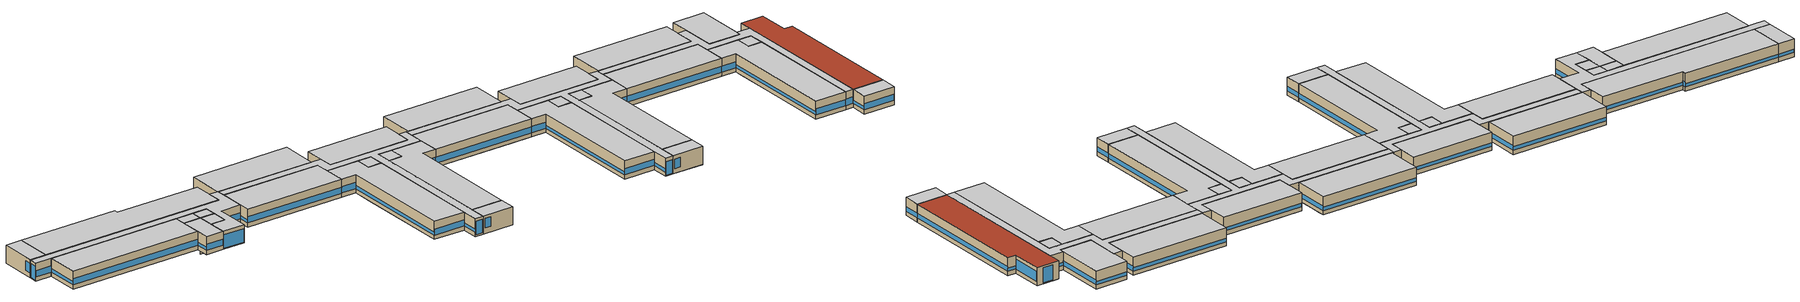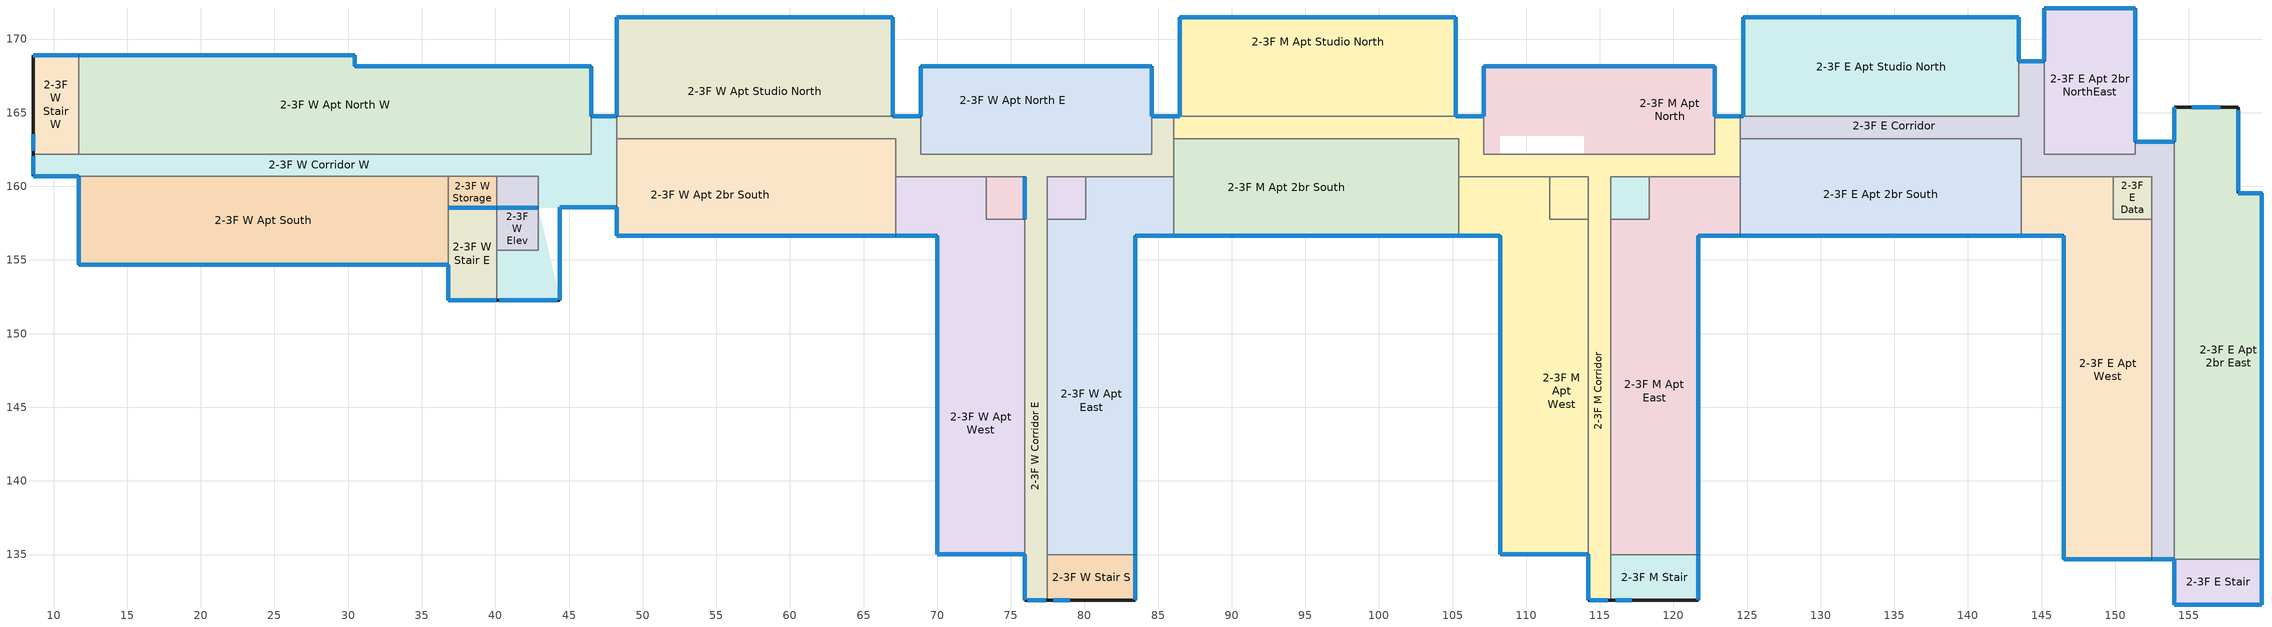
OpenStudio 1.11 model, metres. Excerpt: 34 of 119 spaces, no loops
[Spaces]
2-3F E Stair
 floor to 1F E Stair: 159.96,134.69 159.96,131.6 154,131.6 154,134.69 z3.25
 wall outside: 154,134.69 154,131.6 159.96,131.6 159.96,134.69 z3.25:6.5
 wall to 2-3F E Apt 2br East: 159.96,134.69 154,134.69 z3.25:6.5
 window: 159.96,131.62 159.96,134.66 z4.01:4.85; 154,134.66 154,131.62 z4.01:4.59; 154.02,131.6 159.94,131.6 z4.01:5.11
 ceiling to 4F E Stair: 159.96,131.6 159.96,134.69 154,134.69 154,131.6 z6.5
2-3F M Corridor
 floor to 1F M Elec: 116.71,162.18 116.71,160.66 115.73,160.66 115.73,159.37 114.21,159.37 114.21,160.66 113.94,160.66 113.94,162.18 z3.25
 floor to 1F M Corridor N: 86.06,164.75 94.72,164.75 94.72,164.04 86.06,164.04 z3.25
 floor to 1F E Corridor: 124.53,162.24 124.53,160.66 121.69,160.66 121.69,162.18 122.81,162.18 122.81,162.24 z3.25
 floor to 1F M Classrooms East: 115.73,155.14 115.73,137.05 114.21,137.05 114.21,155.14 z3.25
 floor to 1F M Admin South: 94.72,164.75 101.38,164.75 101.38,163.22 86.06,163.22 86.06,164.04 94.72,164.04 z3.25
 floor to 1F E Classroom Sm North: 122.81,164.75 124.53,164.75 124.53,162.24 122.81,162.24 z3.25
 floor to 1F M Corridor S: 116.71,162.18 121.69,162.18 121.69,160.66 116.71,160.66 z3.25; 115.73,159.37 115.73,155.14 114.21,155.14 114.21,159.37 z3.25; 108.19,162.18 113.94,162.18 113.94,160.66 108.19,160.66 z3.25
 floor to 1F M Stair: 115.73,134.98 115.73,131.89 114.21,131.89 114.21,134.98 z3.25
 floor to 1F M Restroom: 107.13,164.75 107.13,162.18 108.19,162.18 108.19,160.66 105.41,160.66 105.41,163.22 101.38,163.22 101.38,164.75 z3.25
 floor to 1F M Storage: 115.73,137.05 115.73,134.98 114.21,134.98 114.21,137.05 z3.25
 wall outside: 124.53,164.75 122.81,164.75 / 114.21,135.01 114.21,131.89 115.73,131.89 / 86.48,164.75 86.06,164.75 / 107.13,164.75 105.21,164.75 z3.25:6.5
 wall to 2-3F E Corridor: 124.53,163.22 124.53,164.75 z3.25:6.5
 wall to 2-3F E Apt 2br South: 124.53,160.66 124.53,163.22 z3.25:6.5
 wall to 2-3F M Apt East: 118.36,160.66 124.53,160.66 / 115.73,134.98 115.73,157.76 z3.25:6.5
 wall to 2-3F M Storage: 115.73,157.76 115.73,160.66 118.36,160.66 z3.25:6.5
 wall to 2-3F M Stair: 115.73,131.89 115.73,134.98 z3.25:6.5
 wall to 2-3F M Apt West: 114.21,157.76 114.21,135.01 / 105.41,160.66 111.58,160.66 z3.25:6.5
 wall to 2-3F M Data: 111.58,160.66 114.21,160.66 114.21,157.76 z3.25:6.5
 wall to 2-3F M Apt 2br South: 86.06,163.22 105.41,163.22 105.41,160.66 z3.25:6.5
 wall to 2-3F W Corridor E: 86.06,164.75 86.06,163.22 z3.25:6.5
 wall to 2-3F M Apt Studio North: 105.21,164.75 86.48,164.75 z3.25:6.5
 wall to 2-3F M Apt North: 122.81,164.75 122.81,162.18 107.13,162.18 107.13,164.75 z3.25:6.5
 window: 107.11,164.75 105.23,164.75 / 124.51,164.75 122.84,164.75 z4.01:4.61; 86.46,164.75 86.08,164.75 z4.01:4.67; 114.21,134.98 114.21,131.91 z4.01:4.59; 114.32,131.89 115.54,131.89 z3.4:5.84
 ceiling to 4F M Corridor: 115.73,131.89 115.73,160.66 124.53,160.66 124.53,164.75 122.81,164.75 122.81,162.18 107.13,162.18 107.13,164.75 86.06,164.75 86.06,163.22 105.41,163.22 105.41,160.66 114.21,160.66 114.21,131.89 z6.5
2-3F M Stair
 floor to 1F M Stair: 121.69,134.98 121.69,131.89 115.73,131.89 115.73,134.98 z3.25
 floor ground: 121.69,134.98 121.7,134.98 121.7,131.89 121.69,131.89 z3.25
 wall outside: 115.73,131.89 121.7,131.89 121.7,134.98 z3.25:6.5
 wall to 2-3F M Apt East: 121.7,134.98 115.73,134.98 z3.25:6.5
 window: 121.7,131.91 121.7,134.96 z4.01:4.85; 116.06,131.89 117.18,131.89 z4.12:5.84
 ceiling to 4F M Stair: 121.7,131.89 121.7,134.98 115.73,134.98 115.73,131.89 z6.5
2-3F W Corridor E
 floor to 1F M Corridor N: 79.09,162.18 83.44,162.18 83.45,160.66 79.09,160.66 z3.25; 71.19,162.18 71.19,160.66 69.31,160.66 69.31,162.18 z3.25; 77.48,159.88 77.48,158.36 75.96,158.36 75.96,159.88 z3.25; 86.06,164.75 86.06,164.04 84.56,164.04 84.56,164.75 z3.25; 68.88,164.76 68.88,164.63 66.98,164.63 66.98,164.76 z3.25
 floor to 1F W Conference: 68.88,164.63 68.88,162.18 69.31,162.18 69.31,160.66 67.19,160.66 67.19,163.22 60.93,163.22 60.93,164.63 z3.25
 floor to 1F M Admin South: 86.06,164.04 86.06,160.66 83.45,160.66 83.44,162.18 84.56,162.18 84.56,164.04 z3.25
 floor to 1F W Mech: 71.19,162.18 79.09,162.18 79.09,160.66 77.48,160.66 77.48,159.88 75.96,159.88 75.96,160.66 71.19,160.66 z3.25
 floor to 1F W Future: 77.48,152.82 77.48,131.9 75.96,131.9 75.96,152.82 z3.25
 floor to 1F W Study Storage: 66.98,164.76 66.98,164.63 60.93,164.63 60.93,163.22 48.23,163.22 48.23,164.76 z3.25
 floor to 1F W Restroom: 77.48,158.36 77.48,152.82 75.96,152.82 75.96,158.36 z3.25
 wall outside: 68.88,164.76 66.98,164.76 / 86.06,164.75 84.56,164.75 / 75.96,135.01 75.96,131.9 77.48,131.9 / 75.96,160.66 75.96,157.76 / 75.96,160.66 75.96,157.76 / 75.96,160.66 75.96,157.76 / 75.96,160.66 75.96,157.76 / 75.96,160.66 75.96,157.76 z3.25:6.5
 wall to 2-3F W Data E: 73.33,160.66 75.96,160.66 z3.25:6.5
 wall to 2-3F W Apt West: 67.19,160.66 73.33,160.66 / 75.96,157.76 75.96,135.01 z3.25:6.5
 wall to 2-3F W Apt 2br South: 48.23,163.22 67.19,163.22 67.19,160.66 z3.25:6.5
 wall to 2-3F W Corridor W: 48.23,164.76 48.23,163.22 z3.25:6.5
 wall to 2-3F W Apt Studio North: 66.98,164.76 48.23,164.76 z3.25:6.5
 wall to 2-3F W Apt North E: 84.56,164.75 84.56,162.18 68.88,162.18 68.88,164.76 z3.25:6.5
 wall to 2-3F M Apt 2br South: 86.06,160.66 86.06,163.22 z3.25:6.5
 wall to 2-3F W Apt East: 80.11,160.66 86.06,160.66 / 77.48,134.98 77.48,157.76 z3.25:6.5
 wall to 2-3F W Custodial: 77.48,157.76 77.48,160.66 80.11,160.66 z3.25:6.5
 wall to 2-3F W Stair S: 77.48,131.9 77.48,134.98 z3.25:6.5
 window: 86.03,164.75 84.58,164.75 z4.01:4.62; 68.85,164.76 67.01,164.76 z4.01:4.61; 75.96,134.98 75.96,131.92 / 75.96,160.63 75.96,157.79 / 75.96,160.63 75.96,157.79 / 75.96,160.63 75.96,157.79 / 75.96,160.63 75.96,157.79 / 75.96,160.63 75.96,157.79 z4.01:4.59; 76.14,131.9 77.36,131.9 z3.57:6.01
 ceiling to 4F W Corridor E: 77.48,131.9 77.48,160.66 86.06,160.66 86.06,164.75 84.56,164.75 84.56,162.18 68.88,162.18 68.88,164.76 48.23,164.76 48.23,163.22 67.19,163.22 67.19,160.66 75.96,160.66 75.96,131.9 z6.5
2-3F W Stair S
 floor to 1F W Stair S: 83.45,134.98 83.45,131.9 77.48,131.9 77.48,134.98 z3.25
 wall outside: 77.48,131.9 83.45,131.9 83.45,134.98 z3.25:6.5
 wall to 2-3F W Apt East: 83.45,134.98 77.48,134.98 z3.25:6.5
 window: 83.45,131.92 83.45,134.96 z4.01:4.85; 77.88,131.9 79,131.9 z4.28:6.01
 ceiling to 4F W Stair S: 83.45,131.9 83.45,134.98 77.48,134.98 77.48,131.9 z6.5
2-3F E Corridor
 floor to 1F E Corridor: 154,138.36 154,134.69 152.47,134.69 152.47,138.36 z3.25; 154,162.24 154,149.11 152.47,149.11 152.47,160.66 143.63,160.66 143.63,162.24 z3.25
 floor to 1F E Classroom Sm North: 124.73,164.75 124.73,163.22 124.53,163.22 124.53,164.75 z3.25
 floor to 1F E Storage: 154,163.02 154,162.24 151.35,162.24 151.35,163.02 z3.25
 floor to 1F E Mech: 154,139.95 154,138.36 152.47,138.36 152.47,139.95 z3.25
 floor to 1F E Classroom Md North: 145.18,168.51 145.18,162.24 143.63,162.24 143.63,163.22 124.73,163.22 124.73,164.75 143.46,164.75 143.46,168.51 z3.25
 floor to 1F E Classroom West: 154,149.11 154,139.95 152.47,139.95 152.47,149.11 z3.25
 wall outside: 124.73,164.75 124.53,164.75 / 145.18,168.51 143.46,168.51 / 154,163.02 151.35,163.02 / 152.47,134.69 154,134.69 z3.25:6.5
 wall to 2-3F E Apt 2br South: 124.53,163.22 143.63,163.22 143.63,160.66 z3.25:6.5
 wall to 2-3F E Apt Studio North: 143.46,168.51 143.46,164.75 124.73,164.75 z3.25:6.5
 wall to 2-3F E Apt 2br NorthEast: 151.35,163.02 151.35,162.18 145.18,162.18 145.18,168.51 z3.25:6.5
 wall to 2-3F E Apt 2br East: 154,134.69 154,163.02 z3.25:6.5
 wall to 2-3F E Apt West: 152.47,157.76 152.47,134.69 / 143.63,160.66 149.85,160.66 z3.25:6.5
 wall to 2-3F E Data: 149.85,160.66 152.47,160.66 152.47,157.76 z3.25:6.5
 window: 124.71,164.75 124.56,164.75 z4.01:4.79; 145.16,168.51 143.49,168.51 / 153.97,163.02 151.38,163.02 z4.01:4.61; 152.5,134.69 153.97,134.69 z4.01:5.13
 ceiling to 4F E Corridor: 154,134.69 154,163.02 151.35,163.02 151.35,162.18 145.18,162.18 145.18,168.51 143.46,168.51 143.46,164.75 124.53,164.75 124.53,163.22 143.63,163.22 143.63,160.66 152.47,160.66 152.47,134.69 z6.5
2-3F E Apt West
 floor to 1F E Corridor: 149.85,160.66 149.85,157.76 152.47,157.76 152.47,149.11 151.35,149.11 151.35,155.14 146.51,155.14 146.51,156.65 143.63,156.65 143.63,160.66 z3.25; 152.47,138.36 152.47,134.69 151.25,134.69 151.25,136.38 148.63,136.38 148.63,138.36 z3.25
 floor to 1F E Mech: 152.47,139.95 152.47,138.36 148.63,138.36 148.63,139.95 z3.25
 floor to 1F E Classroom West: 151.35,155.14 151.35,149.11 152.47,149.11 152.47,139.95 146.51,139.95 146.51,155.14 z3.25
 floor to 1F E Elev Mach: 151.25,136.38 151.25,134.69 148.63,134.69 148.63,136.38 z3.25
 floor to 1F E Seminar SouthWest: 148.63,139.95 148.63,134.69 146.51,134.69 146.51,139.95 z3.25
 wall outside: 143.63,156.65 146.51,156.65 146.51,134.69 152.47,134.69 z3.25:6.5
 wall to 2-3F E Apt 2br South: 143.63,160.66 143.63,156.65 z3.25:6.5
 wall to 2-3F E Data: 152.47,157.76 149.85,157.76 149.85,160.66 z3.25:6.5
 window: 146.51,156.62 146.51,134.71 z4.01:4.58; 146.53,134.69 152.45,134.69 z4.01:5.11; 143.66,156.65 146.48,156.65 z4.01:5.12
 ceiling to 4F E Apt West: 152.47,134.69 152.47,157.76 149.85,157.76 149.85,160.66 143.63,160.66 143.63,156.65 146.51,156.65 146.51,134.69 z6.5
2-3F E Apt 2br East
 floor to 1F E Corridor: 154.2,162.24 154.2,159.54 159.96,159.54 159.96,134.69 154,134.69 154,138.36 155.43,138.36 155.43,149.11 154,149.11 154,162.24 z3.25
 floor to 1F E Storage: 154.2,165.38 154.2,162.24 154,162.24 154,165.38 z3.25
 floor to 1F E Mech: 155.43,139.95 155.43,138.36 154,138.36 154,139.95 z3.25
 floor to 1F E Classroom West: 155.43,149.11 155.43,139.95 154,139.95 154,149.11 z3.25
 floor ground: 154.2,165.38 158.34,165.38 158.34,159.54 154.2,159.54 z3.25
 wall outside: 159.96,134.69 159.96,159.54 158.34,159.54 158.34,165.38 154,165.38 154,163.02 z3.25:6.5
 window: 159.94,159.54 158.36,159.54 z4.01:4.61; 159.96,134.71 159.96,159.51 z4.01:4.83; 154,165.36 154,163.05 z4.01:4.59; 158.34,159.69 158.34,165.18 z4.01:5.77; 157.15,165.38 155.19,165.38 / 157.15,165.38 155.19,165.38 z3.4:6.15
 roof outside: 159.96,134.69 159.96,159.54 158.34,159.54 158.34,165.38 154,165.38 154,134.69 z6.5
2-3F W Apt East
 floor to 1F M Corridor N: 83.45,160.66 83.45,158.36 80.11,158.36 80.11,160.66 z3.25
 floor to 1F W Break Room: 83.45,158.36 83.45,152.82 79.47,152.82 79.47,157.76 80.11,157.76 80.11,158.36 z3.25
 floor to 1F M Admin South: 86.06,160.66 86.06,156.65 83.45,156.65 83.45,160.66 z3.25
 floor to 1F W Future: 83.45,152.82 83.45,138.07 77.48,138.07 77.48,152.82 z3.25
 floor to 1F W Restroom: 79.47,157.76 79.47,152.82 77.48,152.82 77.48,157.76 z3.25
 floor to 1F W Elec Main: 83.45,138.07 83.45,134.98 77.48,134.98 77.48,138.07 z3.25
 wall outside: 83.45,134.98 83.45,156.65 86.06,156.65 z3.25:6.5
 wall to 2-3F W Custodial: 80.11,160.66 80.11,157.76 77.48,157.76 z3.25:6.5
 wall to 2-3F M Apt 2br South: 86.06,156.65 86.06,160.64 86.06,160.66 z3.25:6.5
 window: 83.45,135.01 83.45,156.62 z4.01:4.83; 83.47,156.65 86.03,156.65 z4.01:5.12
 ceiling to 4F W Apt East: 83.45,134.98 83.45,156.65 86.06,156.65 86.06,160.66 80.11,160.66 80.11,157.76 77.48,157.76 77.48,134.98 z6.5
2-3F M Apt East
 floor to 1F E Corridor: 121.69,160.66 124.53,160.66 124.53,156.65 121.7,156.65 121.7,155.14 121.69,155.14 z3.25
 floor to 1F M Classrooms East: 121.69,155.14 121.69,137.05 115.73,137.05 115.73,155.14 z3.25
 floor to 1F M Storage: 121.69,137.05 121.69,134.98 115.73,134.98 115.73,137.05 z3.25
 floor to 1F M Corridor S: 121.69,160.66 121.69,155.14 115.73,155.14 115.73,157.76 118.36,157.76 118.36,160.66 z3.25
 floor ground: 121.7,155.14 121.7,134.98 121.69,134.98 121.69,155.14 z3.25
 wall outside: 121.7,134.98 121.7,156.65 124.53,156.65 z3.25:6.5
 wall to 2-3F M Storage: 118.36,160.66 118.36,157.76 115.73,157.76 z3.25:6.5
 wall to 2-3F E Apt 2br South: 124.53,156.65 124.53,160.66 z3.25:6.5
 window: 121.7,135.01 121.7,156.62 z4.01:4.83; 121.72,156.65 124.51,156.65 z4.01:5.12
 ceiling to 4F M Apt East: 121.7,134.98 121.7,156.65 124.53,156.65 124.53,160.66 118.36,160.66 118.36,157.76 115.73,157.76 115.73,134.98 z6.5
2-3F W Apt West
 floor to 1F M Corridor N: 71.19,160.66 71.19,159.88 73.33,159.88 73.33,158.36 71.19,158.36 71.19,152.33 69.99,152.33 69.99,156.65 67.19,156.65 67.19,158.78 69.31,158.78 69.31,160.66 z3.25
 floor to 1F W Future: 75.96,152.82 75.96,135.01 69.99,135.01 69.99,152.33 71.19,152.33 71.19,152.82 z3.25
 floor to 1F W Mech: 73.33,160.66 73.33,159.88 71.19,159.88 71.19,160.66 z3.25
 floor to 1F W Conference: 69.31,160.66 69.31,158.78 67.19,158.78 67.19,160.66 z3.25
 floor to 1F W Restroom: 73.33,158.36 73.33,157.76 75.96,157.76 75.96,152.82 71.19,152.82 71.19,158.36 z3.25
 wall outside: 67.19,156.65 69.99,156.65 69.99,135.01 75.96,135.01 z3.25:6.5
 wall to 2-3F W Apt 2br South: 67.19,160.66 67.19,156.65 z3.25:6.5
 wall to 2-3F W Data E: 75.96,157.76 73.33,157.76 73.33,160.66 z3.25:6.5
 window: 69.99,156.62 69.99,135.03 z4.01:4.58; 67.22,156.65 69.97,156.65 z4.01:5.12; 70.02,135.01 75.93,135.01 z4.01:5.11
 ceiling to 4F W Apt West: 75.96,135.01 75.96,157.76 73.33,157.76 73.33,160.66 67.19,160.66 67.19,156.65 69.99,156.65 69.99,135.01 z6.5
2-3F M Apt West
 floor to 1F M Trash: 114.21,137.05 114.21,135.01 110.61,135.01 110.61,137.05 z3.25
 floor to 1F M Classrooms East: 114.21,155.14 114.21,137.05 110.61,137.05 110.61,155.14 z3.25
 floor to 1F M Seminar SouthWest: 110.61,140.01 110.61,135.01 108.24,135.01 108.24,140.01 z3.25
 floor to 1F M Restroom: 108.19,160.66 108.19,157.79 105.41,157.79 105.41,160.66 z3.25
 floor to 1F M Corridor S: 108.19,160.66 111.58,160.66 111.58,157.76 114.21,157.76 114.21,155.14 110.61,155.14 110.61,140.01 108.24,140.01 108.24,156.65 105.41,156.65 105.41,157.79 108.19,157.79 z3.25
 wall outside: 105.41,156.65 108.24,156.65 108.24,135.01 114.21,135.01 z3.25:6.5
 wall to 2-3F M Data: 114.21,157.76 111.58,157.76 111.58,160.66 z3.25:6.5
 wall to 2-3F M Apt 2br South: 105.41,160.66 105.41,156.65 z3.25:6.5
 window: 108.24,156.62 108.24,135.03 z4.01:4.58; 108.27,135.01 114.18,135.01 z4.01:5.11; 105.43,156.65 108.22,156.65 z4.01:5.12
 ceiling to 4F M Apt West: 114.21,135.01 114.21,157.76 111.58,157.76 111.58,160.66 105.41,160.66 105.41,156.65 108.24,156.65 108.24,135.01 z6.5
2-3F W Corridor W
 floor ground: 42.9,158.55 44.36,152.33 40.09,152.33 40.09,155.67 42.9,155.67 z3.25; 44.36,152.33 44.36,152.28 40.09,152.28 40.09,152.33 z3.25
 floor to 1F W Lobby: 44.35,158.55 44.35,157.98 44.35,157.92 z3.25
 floor to 1F W Corridor W: 44.35,162.18 44.35,158.55 42.9,158.55 42.9,160.68 11.71,160.68 11.71,162.18 z3.25
 floor to 1F W Stair W: 11.71,162.18 11.71,160.68 8.6,160.68 8.6,162.18 z3.25
 floor to 1F W Data Elec Water: 48.23,164.76 48.23,158.59 44.36,158.59 44.35,157.98 44.35,162.18 46.51,162.18 46.51,164.76 z3.25
 wall outside: 48.23,164.76 46.51,164.76 / 40.09,152.28 44.36,152.28 44.36,158.59 48.23,158.59 / 8.6,162.18 8.6,160.68 11.71,160.68 z3.25:6.5
 wall to 2-3F W Apt 2br South: 48.23,158.59 48.23,163.22 z3.25:6.5
 wall to 2-3F W Stair E: 40.09,155.67 40.09,152.28 z3.25:6.5
 wall to 2-3F W Elev: 42.9,158.55 42.9,155.67 40.09,155.67 z3.25:6.5
 wall to 2-3F W Data W: 40.09,160.68 42.9,160.68 42.9,158.55 z3.25:6.5
 wall to 2-3F W Storage: 36.79,160.68 40.09,160.68 z3.25:6.5
 wall to 2-3F W Apt South: 11.71,160.68 36.79,160.68 z3.25:6.5
 wall to 2-3F W Stair W: 11.71,162.18 8.6,162.18 z3.25:6.5
 wall to 2-3F W Apt North W: 46.51,164.76 46.51,162.18 11.71,162.18 z3.25:6.5
 window: 48.2,164.76 46.53,164.76 z4.01:4.61; 44.36,152.3 44.36,158.57 z4.01:4.84; 8.6,162.03 8.6,160.81 / 40.25,152.28 44.21,152.28 z3.4:5.84; 44.38,158.59 48.2,158.59 / 8.63,160.68 11.69,160.68 z4.01:5.11
 ceiling to 4F W Corridor W: 44.36,152.28 44.36,158.59 48.23,158.59 48.23,164.76 46.51,164.76 46.51,162.18 8.6,162.18 8.6,160.68 42.9,160.68 42.9,155.67 40.09,155.67 40.09,152.28 z6.5
2-3F W Stair E
 floor to 1F W Stair E: 40.09,158.55 40.09,152.33 36.79,152.33 36.79,158.55 z3.25
 floor ground: 40.09,152.33 40.09,152.28 36.79,152.28 36.79,152.33 z3.25
 wall outside: 36.79,154.69 36.79,152.28 40.09,152.28 / 40.09,158.55 36.79,158.55 z3.25:6.5
 wall to 2-3F W Apt South: 36.79,158.55 36.79,154.69 z3.25:6.5
 wall to 2-3F W Elev: 40.09,155.67 40.09,158.55 z3.25:6.5
 wall to 2-3F W Storage: 40.09,158.55 36.79,158.55 z3.25:6.5
 window: 36.79,154.67 36.79,152.3 z4.01:4.59; 36.81,152.28 40.06,152.28 z4.01:5.11; 40.06,158.55 36.81,158.55 z4.01:4.6
 ceiling to 4F W Stair E: 40.09,152.28 40.09,158.55 36.79,158.55 36.79,152.28 z6.5
2-3F W Apt South
 floor to 1F W Apt South: 36.79,160.68 36.79,154.69 11.71,154.69 11.71,160.68 z3.25
 wall outside: 11.71,160.68 11.71,154.69 36.79,154.69 z3.25:6.5
 wall to 2-3F W Storage: 36.79,158.55 36.79,160.68 z3.25:6.5
 window: 11.71,160.66 11.71,154.72 z4.01:4.58; 11.74,154.69 36.76,154.69 z4.01:5.1
 ceiling to 4F W Apt South: 36.79,154.69 36.79,160.68 11.71,160.68 11.71,154.69 z6.5
2-3F W Elev
 floor to 1F W Elev: 42.9,158.55 42.9,155.67 40.09,155.67 40.09,158.55 z3.25
 wall outside: 42.9,158.55 40.09,158.55 z0:3.25
 wall to 2-3F W Data W: 42.9,158.55 40.09,158.55 z3.25:6.5
 window: 42.88,158.55 40.11,158.55 z0.76:1.35
 ceiling to 4F W Elev: 42.9,155.67 42.9,158.55 40.09,158.55 40.09,155.67 z6.5
2-3F W Apt 2br South
 floor to 1F W Lobby: 60.93,162.18 60.93,158.78 64.92,158.78 64.92,156.65 48.23,156.65 48.23,157.92 48.23,162.18 z3.25
 floor to 1F M Corridor N: 67.19,158.78 67.19,156.65 64.92,156.65 64.92,158.78 z3.25
 floor to 1F W Conference: 67.19,163.22 67.19,158.78 60.93,158.78 60.93,163.22 z3.25
 floor to 1F W Study Storage: 48.23,163.22 60.93,163.22 60.93,162.18 48.23,162.18 z3.25
 wall outside: 48.23,158.59 48.23,156.65 67.19,156.65 z3.25:6.5
 window: 48.23,158.57 48.23,156.67 z4.01:4.59; 48.25,156.65 67.17,156.65 z4.01:5.1
 ceiling to 4F W Apt 2br South: 67.19,156.65 67.19,163.22 48.23,163.22 48.23,156.65 z6.5
2-3F M Apt 2br South
 floor to 1F M Admin South: 86.06,163.22 101.38,163.22 101.38,156.65 86.06,156.65 z3.25
 floor to 1F M Restroom: 105.41,163.22 105.41,157.79 101.38,157.79 101.38,163.22 z3.25
 floor to 1F M Corridor S: 105.41,157.79 105.41,156.65 101.38,156.65 101.38,157.79 z3.25
 wall outside: 86.06,156.65 105.41,156.65 z3.25:6.5
 window: 86.08,156.65 105.38,156.65 z4.01:5.1
 ceiling to 4F M Apt 2br South: 105.41,156.65 105.41,163.22 86.06,163.22 86.06,156.65 z6.5
2-3F E Apt 2br South
 floor to 1F E Corridor: 143.63,162.24 143.63,156.65 124.53,156.65 124.53,162.24 z3.25
 floor to 1F E Classroom Sm North: 124.73,163.22 124.73,162.24 124.53,162.24 124.53,163.22 z3.25
 floor to 1F E Classroom Md North: 124.73,163.22 143.63,163.22 143.63,162.24 124.73,162.24 z3.25
 wall outside: 124.53,156.65 143.63,156.65 z3.25:6.5
 window: 124.56,156.65 143.61,156.65 z4.01:5.1
 ceiling to 4F E Apt 2br South: 143.63,156.65 143.63,163.22 124.53,163.22 124.53,156.65 z6.5
2-3F W Data E
 floor to 1F M Corridor N: 75.96,159.88 75.96,158.36 73.33,158.36 73.33,159.88 z3.25
 floor to 1F W Restroom: 75.96,158.36 75.96,157.76 73.33,157.76 73.33,158.36 z3.25
 floor to 1F W Mech: 75.96,160.66 75.96,159.88 73.33,159.88 73.33,160.66 z3.25
 wall outside: 75.96,157.76 75.96,160.66 z3.25:6.5
 window: 75.96,157.79 75.96,160.63 z4.01:4.85
 ceiling to 4F W Data E: 75.96,157.76 75.96,160.66 73.33,160.66 73.33,157.76 z6.5
2-3F W Custodial
 floor to 1F M Corridor N: 80.11,160.66 80.11,158.36 77.48,158.36 77.48,159.88 79.09,159.88 79.09,160.66 z3.25
 floor to 1F W Break Room: 79.47,158.36 80.11,158.36 80.11,157.76 79.47,157.76 z3.25
 floor to 1F W Mech: 77.48,160.66 79.09,160.66 79.09,159.88 77.48,159.88 z3.25
 floor to 1F W Restroom: 79.47,158.36 79.47,157.76 77.48,157.76 77.48,158.36 z3.25
 ceiling to 4F W Custodial: 80.11,157.76 80.11,160.66 77.48,160.66 77.48,157.76 z6.5
2-3F M Data
 floor to 1F M Elec: 114.21,160.66 114.21,159.37 113.94,159.37 113.94,160.66 z3.25
 floor to 1F M Corridor S: 113.94,160.66 113.94,159.37 114.21,159.37 114.21,157.76 111.58,157.76 111.58,160.66 z3.25
 ceiling to 4F M Data: 114.21,157.76 114.21,160.66 111.58,160.66 111.58,157.76 z6.5
2-3F M Storage
 floor to 1F M Elec: 116.71,160.66 116.71,159.37 115.73,159.37 115.73,160.66 z3.25
 floor to 1F M Corridor S: 116.71,160.66 118.36,160.66 118.36,157.76 115.73,157.76 115.73,159.37 116.71,159.37 z3.25
 ceiling to 4F M Storage: 118.36,157.76 118.36,160.66 115.73,160.66 115.73,157.76 z6.5
2-3F E Data
 floor to 1F E Corridor: 152.47,160.66 152.47,157.76 149.85,157.76 149.85,160.66 z3.25
 ceiling to 4F E Data: 152.47,157.76 152.47,160.66 149.85,160.66 149.85,157.76 z6.5
2-3F W Storage
 floor to 1F W Elev Mech: 40.09,160.68 40.09,158.55 36.79,158.55 36.79,160.68 z3.25
 wall to 2-3F W Data W: 40.09,158.55 40.09,160.68 z3.25:6.5
 ceiling to 4F W Storage: 36.79,158.55 40.09,158.55 40.09,160.68 36.79,160.68 z6.5
2-3F W Data W
 floor to 1F W Corridor W: 42.9,160.68 42.9,158.55 40.09,158.55 40.09,160.68 z3.25
 ceiling to 4F W Data W: 42.9,158.55 42.9,160.68 40.09,160.68 40.09,158.55 z6.5
2-3F W Stair W
 floor to 1F W Stair W: 11.71,168.91 11.71,162.18 8.6,162.18 8.6,168.91 z3.25
 wall outside: 11.71,168.91 8.6,168.91 8.6,162.18 z3.25:6.5
 wall to 2-3F W Apt North W: 11.71,162.18 11.71,168.91 z3.25:6.5
 window: 11.69,168.91 8.63,168.91 z4.01:4.6; 8.6,163.54 8.6,162.43 z4.11:5.84
 ceiling to 4F W Stair W: 11.71,162.18 11.71,168.91 8.6,168.91 8.6,162.18 z6.5
2-3F W Apt North W
 floor to 1F W Apt North W: 30.46,168.91 30.46,168.15 46.51,168.14 46.51,162.18 11.71,162.18 11.71,168.91 z3.25
 floor ground: 46.51,168.15 46.51,168.14 30.46,168.15 z3.25
 wall outside: 46.51,164.76 46.51,168.15 30.46,168.15 30.46,168.91 11.71,168.91 z3.25:6.5
 window: 30.43,168.91 11.74,168.91 / 46.48,168.15 30.48,168.15 z4.01:4.6; 30.46,168.17 30.46,168.88 z4.01:4.89; 46.51,164.79 46.51,168.12 z4.01:4.84
 ceiling to 4F W Apt North W: 46.51,162.18 46.51,168.15 30.46,168.15 30.46,168.91 11.71,168.91 11.71,162.18 z6.5
2-3F W Apt North E
 floor to 1F M Corridor N: 71.19,168.15 71.19,162.18 69.31,162.18 69.31,164.63 68.88,164.63 68.88,168.15 z3.25; 79.09,168.15 84.56,168.15 84.56,164.04 83.44,164.04 83.44,162.18 79.09,162.18 z3.25
 floor to 1F W Conference: 69.31,164.63 69.31,162.18 68.88,162.18 68.88,164.63 z3.25
 floor to 1F M Admin South: 84.56,164.04 84.56,162.18 83.44,162.18 83.44,164.04 z3.25
 floor to 1F W Conference North: 79.09,168.15 79.09,163.56 71.19,163.56 71.19,168.15 z3.25
 floor to 1F W Mech: 79.09,163.56 79.09,162.18 71.19,162.18 71.19,163.56 z3.25
 wall outside: 84.56,164.75 84.56,168.15 68.88,168.15 68.88,164.76 z3.25:6.5
 window: 84.53,168.15 68.91,168.15 z4.01:4.6; 84.56,164.77 84.56,168.12 z4.01:4.84; 68.88,168.12 68.88,164.79 z4.01:4.59
 ceiling to 4F W Apt North E: 84.56,162.18 84.56,168.15 68.88,168.15 68.88,162.18 z6.5
2-3F M Apt North
 floor to 1F M Elec: 116.71,168.15 116.71,162.18 113.94,162.18 113.94,168.15 z3.25
 floor to 1F M Corridor N: 113.94,168.15 113.94,165.99 107.13,165.99 107.13,168.15 z3.25
 floor to 1F E Corridor: 122.81,162.24 122.81,162.18 121.69,162.18 121.69,162.24 z3.25
 floor to 1F M Custodial Storage: 113.94,165.99 113.94,163.45 108.19,163.45 108.19,165.99 z3.25
 floor to 1F E Classroom Sm North: 116.71,168.15 122.81,168.15 122.81,162.24 116.71,162.24 z3.25
 floor to 1F M Restroom: 108.19,165.99 108.19,162.18 107.13,162.18 107.13,165.99 z3.25
 wall outside: 122.81,164.75 122.81,168.15 107.13,168.15 107.13,164.75 z3.25:6.5
 window: 122.79,168.15 107.16,168.15 z4.01:4.6; 122.81,164.77 122.81,168.12 z4.01:4.84; 107.13,168.12 107.13,164.77 z4.01:4.59
 ceiling to 4F M Apt North: 122.81,162.18 122.81,168.15 107.13,168.15 107.13,162.18 z6.5
2-3F E Apt 2br NorthEast
 floor to 1F E Corridor: 151.35,162.24 151.35,162.18 145.18,162.18 145.18,162.24 z3.25
 floor to 1F E Classroom Md North: 151.35,171.48 151.35,162.24 145.18,162.24 145.18,171.48 z3.25
 floor ground: 151.35,172.08 151.35,171.48 145.18,171.48 145.18,172.08 z3.25
 wall outside: 151.35,163.02 151.35,172.08 145.18,172.08 145.18,168.51 z3.25:6.5
 window: 151.33,172.08 145.21,172.08 z4.01:4.6; 151.35,163.05 151.35,172.06 z4.01:4.84; 145.18,172.06 145.18,168.53 z4.01:4.59
 ceiling to 4F E Apt 2br NorthEast: 151.35,162.18 151.35,172.08 145.18,172.08 145.18,162.18 z6.5
2-3F M Apt Studio North
 floor to 1F M Corridor N: 105.21,168.15 105.21,165.99 94.72,165.99 94.72,164.75 86.48,164.75 86.48,168.15 z3.25
 floor to 1F M Admin South: 94.72,165.99 101.38,165.99 101.38,164.75 94.72,164.75 z3.25
 floor to 1F M Admin North: 86.5,171.48 105.2,171.48 105.2,170.43 105.21,170.43 105.21,168.15 86.5,168.15 z3.25
 floor to 1F M Restroom: 105.21,165.99 105.21,164.75 101.38,164.75 101.38,165.99 z3.25
 floor ground: 86.5,171.48 86.5,168.15 86.48,168.15 86.48,171.48 z3.25; 105.21,171.48 105.21,170.43 105.2,170.43 105.2,171.48 z3.25
 wall outside: 105.21,164.75 105.21,171.48 86.48,171.48 86.48,164.75 z3.25:6.5
 window: 105.18,171.48 86.51,171.48 z4.01:4.6; 105.21,164.77 105.21,171.45 z4.01:4.84; 86.48,171.45 86.48,164.77 z4.01:4.58
 ceiling to 4F M Apt Studio North: 105.21,164.75 105.21,171.48 86.48,171.48 86.48,164.75 z6.5
2-3F E Apt Studio North
 floor to 1F E Classroom Md North: 124.73,171.48 143.46,171.48 143.46,164.75 124.73,164.75 z3.25
 wall outside: 143.46,168.51 143.46,171.48 124.73,171.48 124.73,164.75 z3.25:6.5
 window: 143.44,171.48 124.76,171.48 z4.01:4.6; 143.46,168.53 143.46,171.45 z4.01:4.85; 124.73,171.45 124.73,164.77 z4.01:4.58
 ceiling to 4F E Apt Studio North: 143.46,164.75 143.46,171.48 124.73,171.48 124.73,164.75 z6.5
2-3F W Apt Studio North
 floor to 1F W Admin North: 48.23,171.49 66.98,171.49 66.98,168.14 48.23,168.14 z3.25
 floor to 1F W Study Storage: 66.98,168.14 66.98,164.76 48.23,164.76 48.23,168.14 z3.25
 wall outside: 66.98,164.76 66.98,171.49 48.23,171.49 48.23,164.76 z3.25:6.5
 window: 66.96,171.49 48.25,171.49 z4.01:4.6; 66.98,164.79 66.98,171.47 z4.01:4.84; 48.23,171.47 48.23,164.79 z4.01:4.58
 ceiling to 4F W Apt Studio North: 66.98,164.76 66.98,171.49 48.23,171.49 48.23,164.76 z6.5
[Building]
North: Default Construction Set=13104 Envelope
[ClimateZones]
Climate Zone Institution Name 1=ASHRAE; Climate Zone Document Name 1=ANSI/ASHRAE Standard 169; Climate Zone Document Year 1=2006; Climate Zone Institution Name 2=CEC; Climate Zone Document Name 2=California Climate Zone Descriptions; Climate Zone Document Year 2=1995
[Site]
Fort Collins  Awos: Latitude {deg}=40.45; Longitude {deg}=-105.02; Time Zone {hr}=-7; Elevation {m}=1529
[SizingPeriod:DesignDay] Barometric Pressure {Pa}=84255; Sky Clearness=0; Rain Indicator=0; Snow Indicator=0; Day of Month=21; Daylight Saving Time Indicator=0; Dry-Bulb Temperature Range Modifier Type=DefaultMultipliers
Name | Maximum Dry-Bulb Temperature {C} | Daily Dry-Bulb Temperature Range {deltaC} | Humidity Indicating Conditions at Maximum Dry-Bulb | Wind Speed {m/s} | Wind Direction {deg} | Month | Day Type | Humidity Indicating Type | Solar Model Indicator | ASHRAE Taub | ASHRAE Taud
Fort Collins  Awos Ann Clg .4% Condns DB=>MWB | 34.2 | 15.7 | 15.8 | 4.1 | 150 | 7 | SummerDesignDay | Wetbulb | ASHRAETau | 0.431 | 2.008
Fort Collins  Awos Ann Hum_n 99.6% Condns DP=>MCDB | -15.7 | 0 | -22.3 | 2.2 | 70 | 1 | WinterDesignDay | Dewpoint | ASHRAEClearSky
Fort Collins  Awos Ann Clg .4% Condns WB=>MDB | 27.9 | 15.7 | 18.2 | 4.1 | 150 | 7 | SummerDesignDay | Wetbulb | ASHRAETau | 0.431 | 2.008
Fort Collins  Awos Ann Htg Wind 99.6% Condns WS=>MCDB | 6.5 | 0 | 6.5 | 12.8 | 70 | 1 | WinterDesignDay | Wetbulb | ASHRAEClearSky
[DefaultConstructionSet]
13104 Envelope: Default Exterior Surface Constructions=Default Surface Constructions 37; Default Interior Surface Constructions=Default Surface Constructions 38; Default Ground Contact Surface Constructions=Default Surface Constructions 39; Default Exterior SubSurface Constructions=Default Sub Surface Constructions 25; Default Interior SubSurface Constructions=Default Sub Surface Constructions 26; Interior Partition Construction=Interior Partition
[DefaultSurfaceConstructions]
Name | Floor Construction | Wall Construction | Roof Ceiling Construction
Default Surface Constructions 37 | ExtSlabCarpet 4in ClimateZone 1-8 | ASHRAE 90.1-2007 ExtWall SteelFrame ClimateZone alt-res 2-6 | ASHRAE 90.1-2007 ExtRoof IEAD ClimateZone 2-8
Default Surface Constructions 38 | Interior Floor | Interior Wall | Interior Ceiling
Default Surface Constructions 39 | ExtSlabCarpet 4in ClimateZone 1-8 | ExtSlabCarpet 4in ClimateZone 1-8 | ExtSlabCarpet 4in ClimateZone 1-8
[DefaultSubSurfaceConstructions]
Name | Fixed Window Construction | Operable Window Construction | Door Construction | Tubular Daylight Dome Construction | Tubular Daylight Diffuser Construction
Default Sub Surface Constructions 25 | ASHRAE 90.1-2007 ExtWindow Metal ClimateZone 4-6 | ASHRAE 90.1-2007 ExtWindow Metal ClimateZone 4-6 | Exterior Door | Interior Window | Interior Window
Default Sub Surface Constructions 26 | Interior Window | Interior Window | Interior Door
[Construction]
Interior Partition; Interior Door: G05 25mm wood
ExtSlabCarpet 4in ClimateZone 1-8: MAT-CC05 4 HW CONCRETE, CP02 CARPET PAD
ASHRAE 90.1-2007 ExtWall SteelFrame ClimateZone alt-res 2-6: Wood Siding, Steel Frame Wall Insulation R-13.81 IP, 1/2IN Gypsum
ASHRAE 90.1-2007 ExtRoof IEAD ClimateZone 2-8: Roof Membrane, IEAD Roof Insulation R-19.72 IP, Metal Decking
Interior Floor: F16 Acoustic tile, F05 Ceiling air space resistance, M11 100mm lightweight concrete
Interior Wall: G01a 19mm gypsum board, F04 Wall air space resistance, G01a 19mm gypsum board
Interior Ceiling: M11 100mm lightweight concrete, F05 Ceiling air space resistance, F16 Acoustic tile
ASHRAE 90.1-2007 ExtWindow Metal ClimateZone 4-6: Storefront U-0.44/SHGC-0.41/VT-0.53
Exterior Door: F08 Metal surface, I01 25mm insulation board
Interior Window: Clear 3mm
[Material] Thermal Absorptance=0.9
Name | Roughness | Thickness {m} | Conductivity {W/m-K} | Density {kg/m3} | Specific Heat {J/kg-K} | Solar Absorptance | Visible Absorptance
G05 25mm wood | MediumSmooth | 0.0254 | 0.15 | 608 | 1630 | 0.5 | 0.5
MAT-CC05 4 HW CONCRETE | Rough | 0.316275 | 1.311 | 2240 | 836.8 | 0.85 | 0.85
Wood Siding | MediumSmooth | 0.01 | 0.11 | 544.62 | 1210 | 0.78 | 0.78
Steel Frame Wall Insulation R-13.81 IP | MediumRough | 0.141522 | 0.049 | 265 | 836.8 | 0.7 | 0.7
1/2IN Gypsum | Smooth | 0.0127 | 0.16 | 784.9 | 830 | 0.4 | 0.4
Roof Membrane | VeryRough | 0.0095 | 0.16 | 1121.29 | 1460 | 0.7 | 0.7
IEAD Roof Insulation R-19.72 IP | MediumRough | 0.319288 | 0.049 | 265 | 836.8 | 0.7 | 0.7
Metal Decking | MediumSmooth | 0.0015 | 45.006 | 7680 | 418.4 | 0.6 | 0.6
F16 Acoustic tile | MediumSmooth | 0.0191 | 0.06 | 368 | 590 | 0.3 | 0.3
M11 100mm lightweight concrete | MediumRough | 0.1016 | 0.53 | 1280 | 840 | 0.5 | 0.5
G01a 19mm gypsum board | MediumSmooth | 0.019 | 0.16 | 800 | 1090 | 0.4 | 0.4
F08 Metal surface | Smooth | 0.0008 | 45.28 | 7824 | 500 | 0.7 | 0.7
I01 25mm insulation board | MediumRough | 0.0254 | 0.03 | 43 | 1210 | 0.6 | 0.6
[Material:NoMass]
CP02 CARPET PAD: Roughness=Smooth; Thermal Resistance {m2-K/W}=0.1; Thermal Absorptance=0.9; Solar Absorptance=0.8; Visible Absorptance=0.8
[Material:AirGap]
Name | Thermal Resistance {m2-K/W}
F05 Ceiling air space resistance | 0.18
F04 Wall air space resistance | 0.15
[WindowMaterial:SimpleGlazingSystem]
Storefront U-0.44/SHGC-0.41/VT-0.53: U-Factor {W/m2-K}=2.48708; Solar Heat Gain Coefficient=0.412; Visible Transmittance=0.529
[WindowMaterial:Glazing]
Clear 3mm: Optical Data Type=SpectralAverage; Thickness {m}=0.003; Solar Transmittance at Normal Incidence=0.837; Front Side Solar Reflectance at Normal Incidence=0.075; Back Side Solar Reflectance at Normal Incidence=0; Visible Transmittance at Normal Incidence=0.898; Front Side Visible Reflectance at Normal Incidence=0.081; Back Side Visible Reflectance at Normal Incidence=0; Infrared Transmittance at Normal Incidence=0; Front Side Infrared Hemispherical Emissivity=0.84; Back Side Infrared Hemispherical Emissivity=0.84; Conductivity {W/m-K}=0.9; Dirt Correction Factor for Solar and Visible Transmittance=1; Solar Diffusing=No
[DesignSpecification:OutdoorAir]
90.1-2007 - MidriseApartment - Corridor Ventilation: Outdoor Air Method=Sum; Outdoor Air Flow per Floor Area {m3/s-m2}=0.0003048
[ThermostatSetpoint:DualSetpoint] Heating Setpoint Temperature Schedule=Setpoint Heating; Cooling Setpoint Temperature Schedule=Setpoint Cooling
Thermostat Setpoint Dual Setpoint 1; Thermostat Setpoint Dual Setpoint 3; Thermostat Setpoint Dual Setpoint 11; Thermostat Setpoint Dual Setpoint 13; Thermostat Setpoint Dual Setpoint 17; Thermostat Setpoint Dual Setpoint 22; Thermostat Setpoint Dual Setpoint 23; Thermostat Setpoint Dual Setpoint 25; Thermostat Setpoint Dual Setpoint 35; Thermostat Setpoint Dual Setpoint 36; Thermostat Setpoint Dual Setpoint 37; Thermostat Setpoint Dual Setpoint 38; Thermostat Setpoint Dual Setpoint 40; Thermostat Setpoint Dual Setpoint 41; Thermostat Setpoint Dual Setpoint 44; Thermostat Setpoint Dual Setpoint 48; Thermostat Setpoint Dual Setpoint 49; Thermostat Setpoint Dual Setpoint 55; Thermostat Setpoint Dual Setpoint 56; Thermostat Setpoint Dual Setpoint 59; Thermostat Setpoint Dual Setpoint 66; Thermostat Setpoint Dual Setpoint 68; Thermostat Setpoint Dual Setpoint 69; Thermostat Setpoint Dual Setpoint 70; Thermostat Setpoint Dual Setpoint 75; Thermostat Setpoint Dual Setpoint 81; Thermostat Setpoint Dual Setpoint 84; Thermostat Setpoint Dual Setpoint 86; Thermostat Setpoint Dual Setpoint 89; Thermostat Setpoint Dual Setpoint 92; Thermostat Setpoint Dual Setpoint 103; Thermostat Setpoint Dual Setpoint 110; Thermostat Setpoint Dual Setpoint 116; Thermostat Setpoint Dual Setpoint 117
[BuildingStory]
Building Story 2-3: Nominal Z Coordinate {m}=0; Nominal Floor to Floor Height {m}=3.2512
[Space] Building Story=Building Story 2-3
Name | Space Type | Thermal Zone
2-3F E Stair | 90.1-2007 - MidriseApartment - Corridor | 2-3F E Stair
2-3F M Corridor | 90.1-2007 - MidriseApartment - Corridor | 2-3F M Corridor
2-3F M Stair | 90.1-2007 - MidriseApartment - Corridor | 2-3F M Stair
2-3F W Corridor E | 90.1-2007 - MidriseApartment - Corridor | 2-3F W Corridor E
2-3F W Stair S | 90.1-2007 - MidriseApartment - Corridor | 2-3F W Stair S
2-3F E Corridor | 90.1-2007 - MidriseApartment - Corridor | 2-3F E Corridor
2-3F E Apt West | 90.1-2007 - MidriseApartment - Apartment | 2-3F E Apt West
2-3F E Apt 2br East | 90.1-2007 - MidriseApartment - Apartment | 2-3F E Apt 2br East
2-3F W Apt East | 90.1-2007 - MidriseApartment - Apartment | 2-3F W Apt East
2-3F M Apt East | 90.1-2007 - MidriseApartment - Apartment | 2-3F M Apt East
2-3F W Apt West | 90.1-2007 - MidriseApartment - Apartment | 2-3F W Apt West
2-3F M Apt West | 90.1-2007 - MidriseApartment - Apartment | 2-3F M Apt West
2-3F W Corridor W | 90.1-2007 - MidriseApartment - Corridor | 2-3F W Corridor W
2-3F W Stair E | 90.1-2007 - MidriseApartment - Corridor | 2-3F W Stair E
2-3F W Apt South | 90.1-2007 - MidriseApartment - Apartment | 2-3F W Apt South
2-3F W Elev | Unconditioned | 2-3F W Elev
2-3F W Apt 2br South | 90.1-2007 - MidriseApartment - Apartment | 2-3F W Apt 2br South
2-3F M Apt 2br South | 90.1-2007 - MidriseApartment - Apartment | 2-3F M Apt 2br South
2-3F E Apt 2br South | 90.1-2007 - MidriseApartment - Apartment | 2-3F E Apt 2br South
2-3F W Data E | 90.1-2007 - MidriseApartment - Corridor | 2-3F W Data E
2-3F W Custodial | 90.1-2007 - MidriseApartment - Corridor | 2-3F W Custodial
2-3F M Data | 90.1-2007 - MidriseApartment - Corridor | 2-3F M Data
2-3F M Storage | 90.1-2007 - MidriseApartment - Corridor | 2-3F M Storage
2-3F E Data | 90.1-2007 - MidriseApartment - Corridor | 2-3F E Data
2-3F W Storage | 90.1-2007 - MidriseApartment - Corridor | 2-3F W Storage
2-3F W Data W | 90.1-2007 - MidriseApartment - Corridor | 2-3F W Data W
2-3F W Stair W | 90.1-2007 - MidriseApartment - Corridor | 2-3F W Stair W
2-3F W Apt North W | 90.1-2007 - MidriseApartment - Apartment | 2-3F W Apt North W
2-3F W Apt North E | 90.1-2007 - MidriseApartment - Apartment | 2-3F W Apt North E
2-3F M Apt North | 90.1-2007 - MidriseApartment - Apartment | 2-3F M Apt North
2-3F E Apt 2br NorthEast | 90.1-2007 - MidriseApartment - Apartment | 2-3F E Apt 2br NorthEast
2-3F M Apt Studio North | 90.1-2007 - MidriseApartment - Apartment | 2-3F M Apt Studio North
2-3F E Apt Studio North | 90.1-2007 - MidriseApartment - Apartment | 2-3F E Apt Studio North
2-3F W Apt Studio North | 90.1-2007 - MidriseApartment - Apartment | 2-3F W Apt Studio North
[ThermalZone] Multiplier=2; Use Ideal Air Loads=No
Name | Thermostat
2-3F M Corridor | Thermostat Setpoint Dual Setpoint 36
2-3F W Corridor W | Thermostat Setpoint Dual Setpoint 23
2-3F M Apt Studio North | Thermostat Setpoint Dual Setpoint 59
2-3F W Apt Studio North | Thermostat Setpoint Dual Setpoint 48
2-3F W Elev | Thermostat Setpoint Dual Setpoint 1
2-3F M Storage | Thermostat Setpoint Dual Setpoint 40
2-3F E Apt West | Thermostat Setpoint Dual Setpoint 69
2-3F W Corridor E | Thermostat Setpoint Dual Setpoint 22
2-3F W Apt 2br South | Thermostat Setpoint Dual Setpoint 86
2-3F W Apt South | Thermostat Setpoint Dual Setpoint 35
2-3F W Data E | Thermostat Setpoint Dual Setpoint 110
2-3F E Data | Thermostat Setpoint Dual Setpoint 81
2-3F M Data | Thermostat Setpoint Dual Setpoint 38
2-3F W Stair S | Thermostat Setpoint Dual Setpoint 89
2-3F W Apt East | Thermostat Setpoint Dual Setpoint 56
2-3F W Apt North W | Thermostat Setpoint Dual Setpoint 66
2-3F M Apt North | Thermostat Setpoint Dual Setpoint 25
2-3F W Stair E | Thermostat Setpoint Dual Setpoint 84
2-3F W Custodial | Thermostat Setpoint Dual Setpoint 17
2-3F W Apt North E | Thermostat Setpoint Dual Setpoint 75
2-3F M Apt 2br South | Thermostat Setpoint Dual Setpoint 68
2-3F E Apt 2br South | Thermostat Setpoint Dual Setpoint 92
2-3F E Apt Studio North | Thermostat Setpoint Dual Setpoint 44
2-3F W Stair W | Thermostat Setpoint Dual Setpoint 49
2-3F W Apt West | Thermostat Setpoint Dual Setpoint 3
2-3F M Apt East | Thermostat Setpoint Dual Setpoint 70
2-3F M Apt West | Thermostat Setpoint Dual Setpoint 55
2-3F E Apt 2br East | Thermostat Setpoint Dual Setpoint 116
2-3F M Stair | Thermostat Setpoint Dual Setpoint 11
2-3F W Storage | Thermostat Setpoint Dual Setpoint 117
2-3F W Data W | Thermostat Setpoint Dual Setpoint 103
2-3F E Apt 2br NorthEast | Thermostat Setpoint Dual Setpoint 13
2-3F E Corridor | Thermostat Setpoint Dual Setpoint 37
2-3F E Stair | Thermostat Setpoint Dual Setpoint 41
[Sizing:Zone] Zone Cooling Design Supply Air Temperature Input Method=SupplyAirTemperature; Zone Cooling Design Supply Air Temperature {C}=12.7778; Zone Cooling Design Supply Air Temperature Difference {deltaC}=11.11; Zone Heating Design Supply Air Temperature Input Method=SupplyAirTemperature; Zone Heating Design Supply Air Temperature {C}=40; Zone Heating Design Supply Air Temperature Difference {deltaC}=11.11; Zone Cooling Design Supply Air Humidity Ratio {kg-H2O/kg-air}=0.0085; Zone Heating Design Supply Air Humidity Ratio {kg-H2O/kg-air}=0.008; Cooling Design Air Flow Method=DesignDay; Heating Design Air Flow Method=DesignDay; Account for Dedicated Outdoor Air System=No; Dedicated Outdoor Air System Control Strategy=NeutralSupplyAir; Dedicated Outdoor Air Low Setpoint Temperature for Design {C}=Autosize; Dedicated Outdoor Air High Setpoint Temperature for Design {C}=Autosize
2-3F W Elev; 2-3F M Storage; 2-3F W Stair S; 2-3F W Stair E; 2-3F W Custodial; 2-3F W Stair W; 2-3F M Stair; 2-3F W Storage; 2-3F E Stair
[People:Definition]
90.1-2007 - MidriseApartment - Apartment People Definition: Number of People Calculation Method=People/Area; People per Space Floor Area {person/m2}=0.0283091; Fraction Radiant=0.3
[SpaceType]
Name | Standards Building Type | Standards Space Type | Default Schedule Set | Design Specification Outdoor Air Object
Unconditioned | Office | Stair
90.1-2007 - MidriseApartment - Apartment | MidriseApartment | Apartment | 90.1-2007 - MidriseApartment - Apartment Schedule Set
90.1-2007 - MidriseApartment - Corridor | MidriseApartment | Corridor | 90.1-2007 - MidriseApartment - Corridor Schedule Set | 90.1-2007 - MidriseApartment - Corridor Ventilation
[ElectricEquipment:Definition]
90.1-2007 - MidriseApartment - Apartment Electric Equipment Definition: Design Level Calculation Method=Watts/Area; Watts per Space Floor Area {W/m2}=3.87501
[ElectricEquipment]
90.1-2007 - MidriseApartment - Apartment Electric Equipment: Electric Equipment Definition=90.1-2007 - MidriseApartment - Apartment Electric Equipment Definition; Space or SpaceType=90.1-2007 - MidriseApartment - Apartment
[Lights:Definition] Design Level Calculation Method=Watts/Area; Fraction Radiant=0
Name | Watts per Space Floor Area {W/m2}
Lights - North Corridor | 6.96425
Lights - North Dormitory | 3.84272
[DefaultScheduleSet] Infiltration Schedule=MidriseApartment Infil
Name | Number of People Schedule | People Activity Level Schedule | Lighting Schedule | Electric Equipment Schedule
90.1-2007 - MidriseApartment - Apartment Schedule Set | MidriseApartment Apartment Occ | MidriseApartment Activity | MidriseApartment Apartment Light | MidriseApartment Apartment Equip
90.1-2007 - MidriseApartment - Corridor Schedule Set |  |  | MidriseApartment Corridor Light
[People]
90.1-2007 - MidriseApartment - Apartment People: People Definition=90.1-2007 - MidriseApartment - Apartment People Definition; Space or SpaceType=90.1-2007 - MidriseApartment - Apartment
[SpaceInfiltration:DesignFlowRate]
Name | Space or SpaceType | Design Flow Rate Calculation Method | Flow per Exterior Surface Area {m3/s-m2} | Flow per Space Floor Area {m3/s-m2}
90.1-2007 - MidriseApartment - Apartment Infiltration | 90.1-2007 - MidriseApartment - Apartment | Flow/ExteriorArea | 0.000226568
90.1-2007 - MidriseApartment - Corridor Infiltration | 90.1-2007 - MidriseApartment - Corridor | Flow/ExteriorArea | 0.000226568
62.1-2007 Ventilation | 90.1-2007 - MidriseApartment - Apartment | Flow/Area | 0 | 0.0003048
[Lights]
Name | Lights Definition | Space or SpaceType
Lights 1 | Lights - North Dormitory | 90.1-2007 - MidriseApartment - Apartment
Lights 2 | Lights - North Corridor | 90.1-2007 - MidriseApartment - Corridor
[Exterior:Lights:Definition]
Exterior Lights Definition 1: Design Level {W}=2472
[Exterior:Lights]
Exterior Lights 1: Exterior Lights Definition=Exterior Lights Definition 1; Schedule=Always On Discrete; Control Option=AstronomicalClock
[Schedule:Ruleset]
Name | Default Day Schedule | Summer Design Day Schedule | Winter Design Day Schedule
Setpoint Cooling | Schedule Day 22
Setpoint Heating | Schedule Day 24
MidriseApartment Apartment Occ | MidriseApartment Apartment Occ Default Schedule | MidriseApartment Apartment Occ Summer Design Day | MidriseApartment Apartment Occ Winter Design Day
MidriseApartment Activity | MidriseApartment Activity Default Schedule | MidriseApartment Activity Summer Design Day | MidriseApartment Activity Winter Design Day
MidriseApartment Apartment Light | MidriseApartment Apartment Light Default Schedule | MidriseApartment Apartment Light Summer Design Day | MidriseApartment Apartment Light Winter Design Day
MidriseApartment Apartment Equip | MidriseApartment Apartment Equip Default Schedule | MidriseApartment Apartment Equip Summer Design Day | MidriseApartment Apartment Equip Winter Design Day
MidriseApartment Infil | MidriseApartment Infil Default Schedule | MidriseApartment Infil Summer Design Day | MidriseApartment Infil Winter Design Day
MidriseApartment Corridor Light | MidriseApartment Corridor Light Default Schedule | MidriseApartment Corridor Light Summer Design Day | MidriseApartment Corridor Light Winter Design Day
[Schedule:Day]
Schedule Day 22: 24, 0, 23.8889
Schedule Day 24: 24, 0, 21.1111
MidriseApartment Apartment Occ Default Schedule; MidriseApartment Apartment Occ Summer Design Day; MidriseApartment Apartment Occ Winter Design Day: 7, 0, 1, 8, 0, 0.85, 9, 0, 0.39, 16, 0, 0.25, 17, 0, 0.3, 18, 0, 0.52, 21, 0, 0.87, 24, 0, 1
MidriseApartment Activity Default Schedule; MidriseApartment Activity Summer Design Day; MidriseApartment Activity Winter Design Day: 24, 0, 120
MidriseApartment Apartment Light Default Schedule; MidriseApartment Apartment Light Summer Design Day; MidriseApartment Apartment Light Winter Design Day: 4, 0, 0.067, 5, 0, 0.187, 6, 0, 0.394, 7, 0, 0.44, 8, 0, 0.393, 9, 0, 0.172, 15, 0, 0.119, 16, 0, 0.206, 17, 0, 0.439, 18, 0, 0.616, 19, 0, 0.829, 20, 0, 0.986, 21, 0, 1, 22, 0, 0.692, 23, 0, 0.384, 24, 0, 0.16
MidriseApartment Apartment Equip Default Schedule; MidriseApartment Apartment Equip Summer Design Day; MidriseApartment Apartment Equip Winter Design Day: 1, 0, 0.45, 2, 0, 0.41, 3, 0, 0.39, 5, 0, 0.38, 6, 0, 0.43, 7, 0, 0.54, 8, 0, 0.65, 9, 0, 0.66, 10, 0, 0.67, 11, 0, 0.69, 12, 0, 0.7, 13, 0, 0.69, 14, 0, 0.66, 15, 0, 0.65, 16, 0, 0.68, 17, 0, 0.8, 19, 0, 1, 20, 0, 0.93, 21, 0, 0.89, 22, 0, 0.85, 23, 0, 0.71, 24, 0, 0.58
MidriseApartment Infil Default Schedule; MidriseApartment Infil Summer Design Day; MidriseApartment Infil Winter Design Day; MidriseApartment Corridor Light Default Schedule; MidriseApartment Corridor Light Summer Design Day; MidriseApartment Corridor Light Winter Design Day: 24, 0, 1
[Schedule:Constant]
Always On Discrete: Value=1
